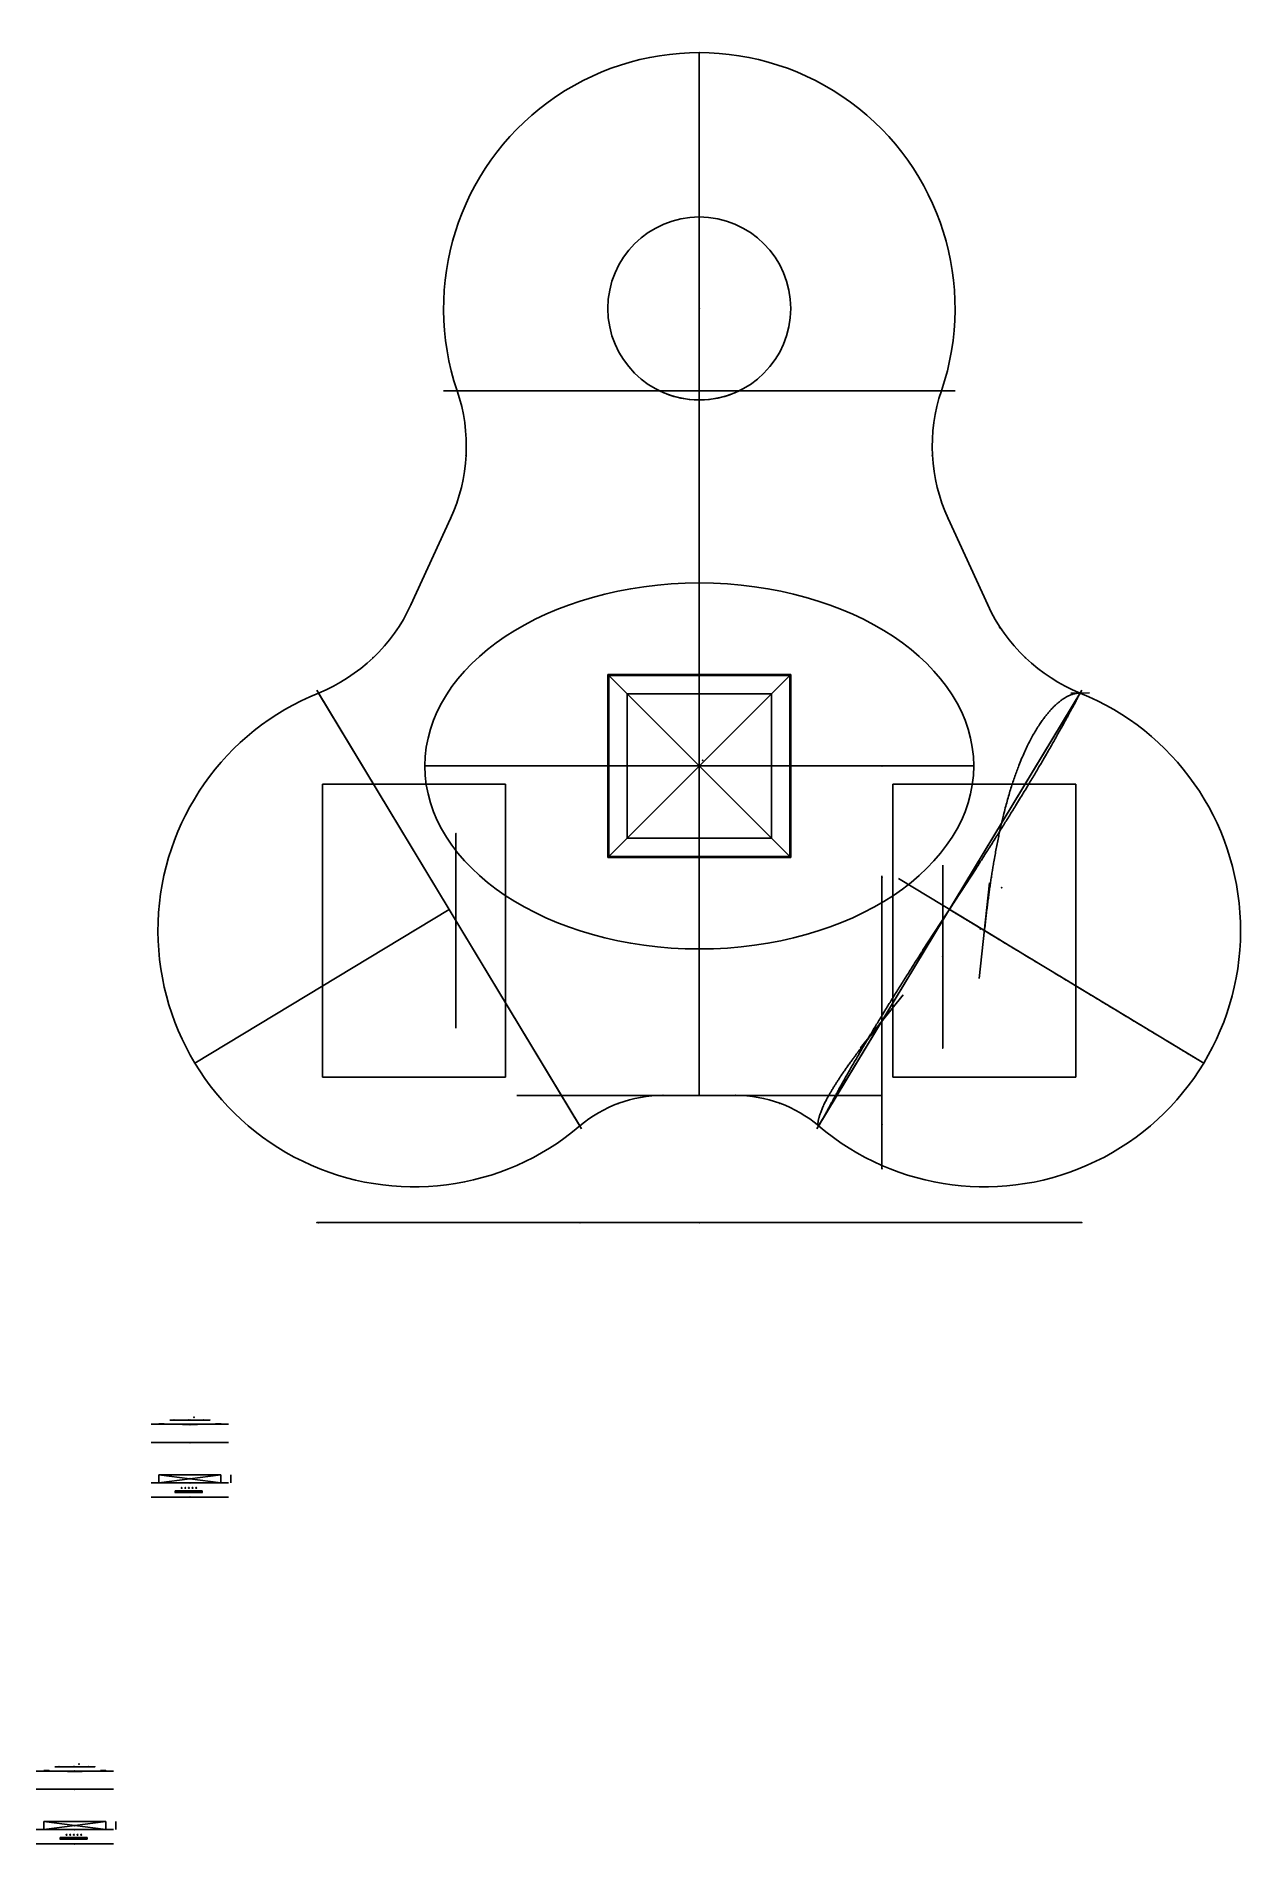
# Model space of a CAD drawing. Header units: centimetres. Extents: x -36.2 to 29.8, y -58.9 to 39.9.
import ezdxf

# ---------------------------------------------------------------- set-up
doc = ezdxf.new("R2010")
doc.units = ezdxf.units.CM
doc.header["$MEASUREMENT"] = 0
for name, color, linetype in [('assembly v12_Sketch1', 7, 'Continuous'), ('assembly v12_Sketch2', 7, 'Continuous'), ('assembly v12_Sketch3', 7, 'Continuous'), ('assembly v12_Sketch4', 7, 'Continuous'), ('assembly v12_Sketch5', 7, 'Continuous'), ('assembly v12_Sketch6', 7, 'Continuous'), ('assembly v12_Sketch7', 7, 'Continuous'), ('assembly v12_Sketch8', 7, 'Continuous'), ('assembly v12_Sketch9', 7, 'Continuous'), ('basepartextruded v6_Sketch1', 7, 'Continuous'), ('basepartextruded v6_Sketch2', 7, 'Continuous'), ('basepartextruded v6_Sketch3', 7, 'Continuous'), ('basepartextruded v6_Sketch4', 7, 'Continuous'), ('basepartextruded v6_Sketch5', 7, 'Continuous'), ('basepartextruded v6_Sketch6', 7, 'Continuous'), ('basepartextruded v6_Sketch7', 7, 'Continuous'), ('basepartextruded v6_Sketch8', 7, 'Continuous'), ('EasyMech 100mm Modified Heavy Duty(HD) Disc Wheels v2_Sketch1', 7, 'Continuous'), ('STEPPER MOTOR NEMA 17 v2_Sketch10', 7, 'Continuous'), ('STEPPER MOTOR NEMA 17 v2_Sketch11', 7, 'Continuous'), ('STEPPER MOTOR NEMA 17 v2_Sketch12', 7, 'Continuous'), ('STEPPER MOTOR NEMA 17 v2_Sketch13', 7, 'Continuous'), ('STEPPER MOTOR NEMA 17 v2_Sketch15', 7, 'Continuous'), ('STEPPER MOTOR NEMA 17 v2_Sketch16', 7, 'Continuous'), ('STEPPER MOTOR NEMA 17 v2_Sketch17', 7, 'Continuous'), ('STEPPER MOTOR NEMA 17 v2_Sketch18', 7, 'Continuous'), ('STEPPER MOTOR NEMA 17 v2_Sketch19', 7, 'Continuous'), ('STEPPER MOTOR NEMA 17 v2_Sketch2', 7, 'Continuous'), ('STEPPER MOTOR NEMA 17 v2_Sketch20', 7, 'Continuous'), ('STEPPER MOTOR NEMA 17 v2_Sketch21', 7, 'Continuous'), ('STEPPER MOTOR NEMA 17 v2_Sketch22', 7, 'Continuous'), ('STEPPER MOTOR NEMA 17 v2_Sketch3', 7, 'Continuous'), ('STEPPER MOTOR NEMA 17 v2_Sketch4', 7, 'Continuous'), ('STEPPER MOTOR NEMA 17 v2_Sketch5', 7, 'Continuous'), ('STEPPER MOTOR NEMA 17 v2_Sketch6', 7, 'Continuous'), ('STEPPER MOTOR NEMA 17 v2_Sketch7', 7, 'Continuous'), ('STEPPER MOTOR NEMA 17 v2_Sketch8', 7, 'Continuous'), ('STEPPER MOTOR NEMA 17 v2_Sketch9', 7, 'Continuous')]:
    doc.layers.add(name, color=color, linetype=linetype)

# ---------------------------------------------------------------- blocks, each defined once
blk = doc.blocks.new('basepartextrudedv6')
at = {"layer": 'basepartextruded v6_Sketch1'}
for p, q in [((-20.819, 0, -3.986), (-6.525, 0, 19.67)), ((-20.588, 0, 17), (-10.588, 0, 17)), ((-20.588, 0, 1), (-20.588, 0, 17)), ((-10.588, 0, 1), (-20.588, 0, 1)), ((-15.763, 0, -8.807), (-13.596, 0, -13.529)), ((-10.588, 0, 17), (-10.588, 0, 1)), ((-5, 0, -5), (-5, 0, 5)), ((5, 0, -5), (-5, 0, -5)), ((-5, 0, 5), (5, 0, 5)), ((1.98, 0, 18), (-1.98, 0, 18)), ((5, 0, 5), (5, 0, -5)), ((10.588, 0, 1), (10.588, 0, 17)), ((20.588, 0, 1), (10.588, 0, 1)), ((10.588, 0, 17), (20.588, 0, 17)), ((13.596, 0, -13.529), (15.763, 0, -8.807)), ((20.588, 0, 17), (20.588, 0, 1))]:
    blk.add_line(p, q, dxfattribs=at)
at = {"layer": 'basepartextruded v6_Sketch1', "extrusion": (0, -1, 0)}
blk.add_circle((0, -25), 5, dxfattribs=at)
for centre, radius, start, end in [((-15.588, 9), 14, 49.65503, 248.06299), ((-24.347, -12.747), 9.445, 24.65411, 68.06299), ((0, -25), 13.979, 161.24523, 18.75477), ((-22.18, -17.469), 9.445, 341.24523, 24.65411), ((-1.98, 25.021), 7.021, 229.65503, 270), ((1.98, 25.021), 7.021, 270, 310.34497), ((15.588, 9), 14, 291.93701, 130.34497), ((22.18, -17.469), 9.445, 155.34589, 198.75477), ((24.347, -12.747), 9.445, 111.93701, 155.34589)]:
    blk.add_arc(centre, radius, start, end, dxfattribs=at)
at = {"layer": 'basepartextruded v6_Sketch1'}
for p in [(-27.571, 0, 16.24), (-20.819, 0, -3.986), (-17.829, 0, -5.912), (-15.763, 0, -8.807), (-15.588, 0, 9), (-14.679, 0, -11.168), (-13.672, 0, 7.842), (-13.596, 0, -13.529), (-13.236, 0, -20.506), (-12.747, 0, -16.983), (-6.525, 0, 19.67), (-4.401, 0, 18.431), (-1.98, 0, 18), (0, 0), (0, 0), (0, 0, -25), (0, 0, 18), (0, 0, -38.979), (1.98, 0, 18), (4.401, 0, 18.431), (6.525, 0, 19.67), (12.747, 0, -16.983), (13.236, 0, -20.506), (13.596, 0, -13.529), (14.679, 0, -11.168), (15.588, 0, 9), (15.763, 0, -8.807), (17.829, 0, -5.912), (20.819, 0, -3.986), (27.571, 0, 16.24)]:
    blk.add_point(p, dxfattribs=at)
at = {"layer": 'basepartextruded v6_Sketch2'}
for p, q in [((-13.672, -20, 7.842), (-27.578, -20, 16.244)), ((-6.525, -20, 19.67), (-20.819, -20, -3.986)), ((-13.236, -20, -20.506), (13.236, -20, -20.506)), ((0, -20, 18), (0, -20)), ((0, -20), (0, -20, -38.998)), ((6.525, -20, 19.67), (20.819, -20, -3.986)), ((13.672, -20, 7.842), (27.578, -20, 16.244))]:
    blk.add_line(p, q, dxfattribs=at)
for p in [(-20.819, -20, -3.986), (-16.415, -20, -7.558), (-15.588, -20, 9), (-15.37, -20, 8.91), (-13.236, -20, -20.506), (-6.525, -20, 19.67), (0, -20), (13.236, -20, -20.506)]:
    blk.add_point(p, dxfattribs=at)
at = {"layer": 'basepartextruded v6_Sketch3'}
for p, q in [((-6.543, -3.268, 19.674), (-6.508, 3.268, 19.666)), ((-20.819, -1.906, -3.986), (-20.819, 1.906, -3.986)), ((-13.672, 0, 7.842), (-13.672, -20, 7.842)), ((-20.819, 0, -3.986), (-20.819, -20, -3.986)), ((-12.201, -20.058, 10.087), (-15.143, -19.942, 5.597)), ((-15.134, -19.943, 5.611), (-12.21, -20.057, 10.073))]:
    blk.add_line(p, q, dxfattribs=at)
for points in [[(-13.672, -20, 7.842), (-12.969, -20.028, 8.914), (-11.68, -19.86, 10.902), (-10.09, -18.943, 13.422), (-8.568, -16.554, 15.966), (-7.37, -12.164, 18.124), (-6.814, -7.799, 19.177), (-6.592, -4.081, 19.583), (-6.533, -1.395, 19.672), (-6.525, 0, 19.67)], [(-13.672, -20, 7.842), (-14.368, -19.973, 6.779), (-15.649, -19.634, 4.806), (-17.236, -18.276, 2.299), (-18.769, -15.046, -0.243), (-19.989, -9.774, -2.414), (-20.555, -5.452, -3.48), (-20.771, -2.545, -3.894), (-20.819, -0.814, -3.986), (-20.819, 0, -3.986)]]:
    blk.add_open_spline(points, degree=5, dxfattribs=at)
for p in [(-13.672, 0, 7.842), (-6.525, 0, 19.67), (-20.819, 0, -3.986), (-13.486, 0, 8.149), (-20.819, -20, -3.986), (-13.672, -20, 7.842)]:
    blk.add_point(p, dxfattribs=at)
at = {"layer": 'basepartextruded v6_Sketch4'}
for p, q in [((-27.567, 3, 16.238), (-27.574, -3, 16.242)), ((-15.588, -20, 9), (-15.588, 0, 9)), ((-16.46, -20, 9.527), (-10.884, -20, 6.157))]:
    blk.add_line(p, q, dxfattribs=at)
blk.add_open_spline([(-27.571, 0, 16.24), (-27.572, -1.309, 16.241), (-27.473, -3.851, 16.181), (-27.018, -7.436, 15.906), (-25.833, -11.767, 15.19), (-23.358, -16.254, 13.695), (-20.372, -18.766, 11.89), (-17.363, -19.775, 10.072), (-14.967, -20, 8.625), (-13.672, -20, 7.842)], degree=5, dxfattribs=at)
for p in [(-27.571, 0, 16.24), (-0.185, 0, -0.307), (-15.588, -20, 9), (-13.672, -20, 7.842)]:
    blk.add_point(p, dxfattribs=at)
at = {"layer": 'basepartextruded v6_Sketch5'}
for p, q in [((-20.309, -1.861, -3.979), (-21.328, 1.861, -3.993)), ((-15.307, -20.089, 11.614), (-15.869, -19.911, 6.386))]:
    blk.add_line(p, q, dxfattribs=at)
blk.add_open_spline([(-15.588, -20, 9), (-15.722, -19.958, 7.759), (-16.016, -19.591, 5.472), (-16.538, -18.195, 2.622), (-17.372, -14.924, -0.16), (-18.536, -9.629, -2.414), (-19.483, -5.326, -3.476), (-20.166, -2.467, -3.888), (-20.604, -0.785, -3.983), (-20.819, 0, -3.986)], degree=5, dxfattribs=at)
for p in [(-20.819, 0, -3.986), (-16.531, 0, 6.658), (-15.588, -20, 9)]:
    blk.add_point(p, dxfattribs=at)
at = {"layer": 'basepartextruded v6_Sketch6'}
for p, q in [((-20.819, 0, -3.986), (-6.525, 0, 19.67)), ((-20.588, 0, 1), (-20.588, 0, 17)), ((-20.588, 0, 17), (-10.588, 0, 17)), ((-10.588, 0, 1), (-20.588, 0, 1)), ((-15.763, 0, -8.807), (-13.596, 0, -13.529)), ((13.236, 0, -20.506), (-13.236, 0, -20.506)), ((-10.588, 0, 17), (-10.588, 0, 1)), ((-5, 0, 5), (5, 0, 5)), ((-5, 0, -5), (-5, 0, 5)), ((5, 0, -5), (-5, 0, -5)), ((1.98, 0, 18), (-1.98, 0, 18)), ((5, 0, 5), (5, 0, -5)), ((6.525, 0, 19.67), (20.819, 0, -3.986)), ((10.588, 0, 1), (10.588, 0, 17)), ((20.588, 0, 1), (10.588, 0, 1)), ((10.588, 0, 17), (20.588, 0, 17)), ((13.596, 0, -13.529), (15.763, 0, -8.807)), ((20.588, 0, 17), (20.588, 0, 1))]:
    blk.add_line(p, q, dxfattribs=at)
at = {"layer": 'basepartextruded v6_Sketch6', "extrusion": (0, -1, 0)}
blk.add_circle((0, -25), 5, dxfattribs=at)
for centre, radius, start, end in [((-15.588, 9), 14, 49.65503, 248.06299), ((-15.588, 9), 14, 49.65503, 248.06299), ((-24.347, -12.747), 9.445, 24.65411, 68.06299), ((0, -25), 13.979, 161.24523, 18.75477), ((0, -25), 13.979, 161.24523, 18.75477), ((-22.18, -17.469), 9.445, 341.24523, 24.65411), ((-1.98, 25.021), 7.021, 229.65503, 270), ((1.98, 25.021), 7.021, 270, 310.34497), ((15.588, 9), 14, 291.93701, 130.34497), ((15.588, 9), 14, 291.93701, 130.34497), ((22.18, -17.469), 9.445, 155.34589, 198.75477), ((24.347, -12.747), 9.445, 111.93701, 155.34589)]:
    blk.add_arc(centre, radius, start, end, dxfattribs=at)
at = {"layer": 'basepartextruded v6_Sketch6'}
for p in [(-27.571, 0, 16.24), (0, 0)]:
    blk.add_point(p, dxfattribs=at)
at = {"layer": 'basepartextruded v6_Sketch7'}
for p, q in [((15, -45), (-15, -45)), ((0, -45, -10), (0, -45, 10))]:
    blk.add_line(p, q, dxfattribs=at)
at = {"layer": 'basepartextruded v6_Sketch7', "extrusion": (0, 1, 0)}
blk.add_ellipse((0, -45), major_axis=(-15, 0), ratio=0.666667, dxfattribs=at)
at = {"layer": 'basepartextruded v6_Sketch7'}
for p in [(-27.571, -45, 16.24), (-20.819, -45, -3.986), (-17.829, -45, -5.912), (-15.763, -45, -8.807), (-15.588, -45, 9), (-15, -45), (-14.679, -45, -11.168), (-13.596, -45, -13.529), (-13.236, -45, -20.506), (-12.747, -45, -16.983), (-6.525, -45, 19.67), (-4.401, -45, 18.431), (-1.98, -45, 18), (0, -45, -25), (0, -45), (0, -45), (0, -45, -10), (0, -45, 18), (0, -45, -38.979), (0, -45, 10), (1.98, -45, 18), (6.525, -45, 19.67), (12.747, -45, -16.983), (13.236, -45, -20.506), (13.596, -45, -13.529), (14.679, -45, -11.168), (15, -45), (15.588, -45, 9), (15.763, -45, -8.807), (17.829, -45, -5.912), (20.819, -45, -3.986), (20.819, -45, -3.986), (27.571, -45, 16.24)]:
    blk.add_point(p, dxfattribs=at)
at = {"layer": 'basepartextruded v6_Sketch8'}
for p, q in [((5, -45, -5), (-5, -45, -5)), ((5, -45, -5), (-5, -45, 5)), ((-5, -45, -5), (5, -45, 5)), ((-5, -45, 5), (5, -45, 5)), ((-5, -45, -5), (-5, -45, 5)), ((5, -45, 5), (5, -45, -5))]:
    blk.add_line(p, q, dxfattribs=at)
blk.add_point((0, -45), dxfattribs=at)
blk.add_point((0, -45), dxfattribs=at)
blk = doc.blocks.new('STEPPERMOTORNEMA17v2')
at = {"layer": 'STEPPER MOTOR NEMA 17 v2_Sketch10', "extrusion": (0, 1, 0)}
blk.add_circle((0, 0), 0.46, dxfattribs=at)
at = {"layer": 'STEPPER MOTOR NEMA 17 v2_Sketch10'}
blk.add_point((0, 0), dxfattribs=at)
at = {"layer": 'STEPPER MOTOR NEMA 17 v2_Sketch11', "extrusion": (0, 1, 0)}
for radius in [1.095, 0.4, 0.25]:
    blk.add_circle((0, 0, 4.21), radius, dxfattribs=at)
at = {"layer": 'STEPPER MOTOR NEMA 17 v2_Sketch11'}
blk.add_point((0, 4.21), dxfattribs=at)
at = {"layer": 'STEPPER MOTOR NEMA 17 v2_Sketch12'}
for p, q in [((0.2, 4.36, 0.2), (0.25, 4.36, 0.2)), ((0.2, 4.36, -0.25), (0.2, 4.36, 0.2)), ((0.25, 4.36, -0.25), (0.2, 4.36, -0.25)), ((0.25, 4.36, 0.2), (0.25, 4.36, -0.25))]:
    blk.add_line(p, q, dxfattribs=at)
at = {"layer": 'STEPPER MOTOR NEMA 17 v2_Sketch12', "extrusion": (0, 1, 0)}
blk.add_circle((0, 0, 3.96), 0.4, dxfattribs=at)
at = {"layer": 'STEPPER MOTOR NEMA 17 v2_Sketch12'}
blk.add_point((0, 3.96), dxfattribs=at)
at = {"layer": 'STEPPER MOTOR NEMA 17 v2_Sketch13'}
blk.add_point((0.225, 4.36, -0.025), dxfattribs=at)
at = {"layer": 'STEPPER MOTOR NEMA 17 v2_Sketch15'}
blk.add_point((0.225, 4.36, -0.025), dxfattribs=at)
at = {"layer": 'STEPPER MOTOR NEMA 17 v2_Sketch16'}
blk.add_point((0, 0), dxfattribs=at)
at = {"layer": 'STEPPER MOTOR NEMA 17 v2_Sketch17', "extrusion": (0, 1, 0)}
for radius in [1.095, 0.4, 0.275]:
    blk.add_circle((0, 0, 4.21), radius, dxfattribs=at)
at = {"layer": 'STEPPER MOTOR NEMA 17 v2_Sketch17'}
blk.add_point((0, 4.21), dxfattribs=at)
at = {"layer": 'STEPPER MOTOR NEMA 17 v2_Sketch18', "extrusion": (0, 1, 0)}
for centre in [(1.55, -1.55, 4), (1.55, 1.55, 4), (-1.55, 1.55, 4), (-1.55, -1.55, 4)]:
    blk.add_circle(centre, 0.15, dxfattribs=at)
at = {"layer": 'STEPPER MOTOR NEMA 17 v2_Sketch18'}
blk.add_point((0, 0), dxfattribs=at)
at = {"layer": 'STEPPER MOTOR NEMA 17 v2_Sketch19'}
for p, q in [((-0.868, 4.21, 2.149), (0.732, 4.21, 2.149)), ((-0.868, 4.21, 2.449), (0.732, 4.21, 2.149)), ((0.732, 4.21, 2.449), (-0.868, 4.21, 2.449)), ((0.732, 4.21, 2.449), (-0.868, 4.21, 2.149)), ((-0.868, 4.21, 2.449), (-0.868, 4.21, 2.149)), ((0.732, 4.21, 2.149), (0.732, 4.21, 2.449))]:
    blk.add_line(p, q, dxfattribs=at)
at = {"layer": 'STEPPER MOTOR NEMA 17 v2_Sketch19', "extrusion": (0, 1, 0)}
for radius in [1.095, 0.4]:
    blk.add_circle((0, 0, 4.21), radius, dxfattribs=at)
at = {"layer": 'STEPPER MOTOR NEMA 17 v2_Sketch19'}
for p in [(-0.068, 4.21, 2.299), (0, 4.21)]:
    blk.add_point(p, dxfattribs=at)
at = {"layer": 'STEPPER MOTOR NEMA 17 v2_Sketch2'}
for p, q in [((-2.115, 0, -2.115), (-2.115, 0, 2.115)), ((2.115, 0, -2.115), (-2.115, 0, -2.115)), ((-2.115, 0, 2.115), (2.115, 0, 2.115)), ((2.115, 0, -2.115), (-2.115, 0, 2.115)), ((-2.115, 0, -2.115), (2.115, 0, 2.115)), ((2.115, 0, 2.115), (2.115, 0, -2.115))]:
    blk.add_line(p, q, dxfattribs=at)
blk.add_point((0, 0), dxfattribs=at)
blk.add_point((0, 0), dxfattribs=at)
at = {"layer": 'STEPPER MOTOR NEMA 17 v2_Sketch20'}
for p, q in [((-0.818, 0.25, 2.5), (-0.718, 0.25, 2.5)), ((-0.718, 0.25, 2.2), (-0.818, 0.25, 2.2)), ((-0.818, 0.25, 2.2), (-0.818, 0.25, 2.5)), ((-0.718, 0.25, 2.5), (-0.718, 0.25, 2.2)), ((0.682, 0.25, 2.5), (0.582, 0.25, 2.5)), ((0.582, 0.25, 2.5), (0.582, 0.25, 2.2)), ((0.582, 0.25, 2.2), (0.682, 0.25, 2.2)), ((0.682, 0.25, 2.2), (0.682, 0.25, 2.5))]:
    blk.add_line(p, q, dxfattribs=at)
at = {"layer": 'STEPPER MOTOR NEMA 17 v2_Sketch20', "extrusion": (0, 1, 0)}
for radius in [1.095, 0.4]:
    blk.add_circle((0, 0, 4.21), radius, dxfattribs=at)
at = {"layer": 'STEPPER MOTOR NEMA 17 v2_Sketch20'}
for p in [(-0.868, 4.21, 2.399), (0, 4.21), (0.732, 4.21, 2.399)]:
    blk.add_point(p, dxfattribs=at)
at = {"layer": 'STEPPER MOTOR NEMA 17 v2_Sketch21'}
for p, q in [((-0.81, 0.25, 2.84), (-0.81, 0.25, 2.57)), ((-0.81, 0.25, 2.57), (0.675, 0.25, 2.57)), ((0.675, 0.25, 2.84), (-0.81, 0.25, 2.84)), ((0.675, 0.25, 2.57), (0.675, 0.25, 2.84))]:
    blk.add_line(p, q, dxfattribs=at)
at = {"layer": 'STEPPER MOTOR NEMA 17 v2_Sketch21', "extrusion": (0, 1, 0)}
for radius in [1.095, 0.4]:
    blk.add_circle((0, 0, 4.21), radius, dxfattribs=at)
at = {"layer": 'STEPPER MOTOR NEMA 17 v2_Sketch21'}
blk.add_point((0, 4.21), dxfattribs=at)
at = {"layer": 'STEPPER MOTOR NEMA 17 v2_Sketch22'}
for p, q in [((0.675, 0.35, 2.39), (-0.81, 0.35, 2.39)), ((-0.81, 0.35, 2.39), (-0.81, 0.25, 2.39)), ((-0.81, 0.25, 2.39), (0.675, 0.25, 2.39)), ((0.675, 0.25, 2.39), (0.675, 0.35, 2.39))]:
    blk.add_line(p, q, dxfattribs=at)
for centre in [(-0.45, 0.5, 2.39), (-0.25, 0.5, 2.39), (-0.05, 0.5, 2.39), (0.15, 0.5, 2.39), (0.35, 0.5, 2.39)]:
    blk.add_circle(centre, 0.025, dxfattribs=at)
blk.add_point((0, 0, 2.39), dxfattribs=at)
at = {"layer": 'STEPPER MOTOR NEMA 17 v2_Sketch3'}
for p, q in [((2.246, 1.22, -1.709), (2.246, 1.22, 1.693)), ((2.246, 0.78, -1.709), (2.246, 1.22, -1.709)), ((2.246, 1.22, 1.693), (2.246, 0.78, -1.709)), ((2.246, 1.22, 1.693), (2.246, 0.78, 1.693)), ((2.246, 0.78, 1.693), (2.246, 0.78, -1.709))]:
    blk.add_line(p, q, dxfattribs=at)
blk.add_point((0, 0), dxfattribs=at)
at = {"layer": 'STEPPER MOTOR NEMA 17 v2_Sketch4'}
for p, q in [((1.695, 1.22, -2.5), (-1.695, 0.78, -2.5)), ((-1.695, 1.22, -2.5), (1.695, 1.22, -2.5)), ((-1.695, 0.78, -2.5), (-1.695, 1.22, -2.5)), ((-1.695, 1.22, -2.5), (1.695, 0.78, -2.5)), ((1.695, 1.22, -2.5), (1.695, 0.78, -2.5)), ((1.695, 0.78, -2.5), (-1.695, 0.78, -2.5))]:
    blk.add_line(p, q, dxfattribs=at)
for p in [(0, 1, -2.5), (0, 0)]:
    blk.add_point(p, dxfattribs=at)
at = {"layer": 'STEPPER MOTOR NEMA 17 v2_Sketch5'}
blk.add_point((0, 0), dxfattribs=at)
at = {"layer": 'STEPPER MOTOR NEMA 17 v2_Sketch6'}
for p, q in [((-2.115, 0.78, 1.693), (-1.695, 0.78, 1.693)), ((-2.115, 0.78, 2.115), (2.115, 0.78, -2.115)), ((-2.115, 0.78, -2.115), (2.115, 0.78, -2.115)), ((2.115, 0.78, 2.115), (-2.115, 0.78, -2.115)), ((-2.115, 0.78, 2.115), (-2.115, 0.78, -2.115)), ((-2.115, 0.78, -1.709), (-2.115, 0.78, 1.693)), ((-1.695, 0.78, -1.709), (-2.115, 0.78, -1.709)), ((2.115, 0.78, 2.115), (-2.115, 0.78, 2.115)), ((1.695, 0.78, -2.115), (-1.695, 0.78, -2.115)), ((-1.695, 0.78, 1.693), (-1.695, 0.78, 2.115)), ((-1.695, 0.78, -2.115), (-1.695, 0.78, -1.709)), ((-1.695, 0.78, 2.115), (1.695, 0.78, 2.115)), ((1.695, 0.78, 2.115), (1.695, 0.78, 1.693)), ((1.695, 0.78, -1.709), (1.695, 0.78, -2.115)), ((2.115, 0.78, -1.709), (1.695, 0.78, -1.709)), ((1.695, 0.78, 1.693), (2.115, 0.78, 1.693)), ((2.115, 0.78, -2.115), (2.115, 0.78, 2.115)), ((2.115, 0.78, 1.693), (2.115, 0.78, -1.709))]:
    blk.add_line(p, q, dxfattribs=at)
blk.add_point((0, 0.78), dxfattribs=at)
blk.add_point((0, 0.78), dxfattribs=at)
at = {"layer": 'STEPPER MOTOR NEMA 17 v2_Sketch7'}
for p, q in [((-1.695, 2.98, -2.115), (-2.115, 2.98, -1.695)), ((-2.115, 2.98, -1.695), (-2.115, 2.98, 1.695)), ((2.115, 2.98, 2.115), (-2.115, 2.98, -2.115)), ((-2.115, 2.98, 2.115), (2.115, 2.98, -2.115)), ((-2.115, 2.98, 1.695), (-1.695, 2.98, 2.115)), ((-2.115, 2.98, 2.115), (-2.115, 2.98, -2.115)), ((-2.115, 2.98, -2.115), (2.115, 2.98, -2.115)), ((2.115, 2.98, 2.115), (-2.115, 2.98, 2.115)), ((-1.695, 2.98, 2.115), (1.695, 2.98, 2.115)), ((1.695, 2.98, -2.115), (-1.695, 2.98, -2.115)), ((1.695, 2.98, 2.115), (2.115, 2.98, 1.695)), ((2.115, 2.98, -1.695), (1.695, 2.98, -2.115)), ((2.115, 2.98, -2.115), (2.115, 2.98, 2.115)), ((2.115, 2.98, 1.695), (2.115, 2.98, -1.695))]:
    blk.add_line(p, q, dxfattribs=at)
blk.add_point((0, 2.98), dxfattribs=at)
blk.add_point((0, 2.98), dxfattribs=at)
at = {"layer": 'STEPPER MOTOR NEMA 17 v2_Sketch8'}
for p, q in [((-2.115, 3.98, -1.815), (-2.115, 3.98, 1.815)), ((-1.815, 3.98, -2.115), (-2.115, 3.98, -1.815)), ((-2.115, 3.98, 1.815), (-1.815, 3.98, 2.115)), ((1.815, 3.98, -2.115), (-1.815, 3.98, -2.115)), ((-1.815, 3.98, 2.115), (1.815, 3.98, 2.115)), ((2.115, 3.98, -1.815), (1.815, 3.98, -2.115)), ((1.815, 3.98, 2.115), (2.115, 3.98, 1.815)), ((2.115, 3.98, 1.815), (2.115, 3.98, -1.815))]:
    blk.add_line(p, q, dxfattribs=at)
at = {"layer": 'STEPPER MOTOR NEMA 17 v2_Sketch8', "extrusion": (0, 1, 0)}
blk.add_circle((0, 0, 3.98), 1.095, dxfattribs=at)
at = {"layer": 'STEPPER MOTOR NEMA 17 v2_Sketch8'}
blk.add_point((0, 3.98), dxfattribs=at)
at = {"layer": 'STEPPER MOTOR NEMA 17 v2_Sketch9', "extrusion": (0, 1, 0)}
for radius in [1.095, 0.4]:
    blk.add_circle((0, 0, 4.21), radius, dxfattribs=at)
at = {"layer": 'STEPPER MOTOR NEMA 17 v2_Sketch9'}
blk.add_point((0, 4.21), dxfattribs=at)
blk = doc.blocks.new('EasyMech100mmModifiedHeavyDuty(HD)DiscWheelsv2')
at = {"layer": 'EasyMech 100mm Modified Heavy Duty(HD) Disc Wheels v2_Sketch1'}
for p, q in [((-2.105, 0, -1.1), (-2.863, 0, -1.538)), ((-2.105, 0, 1.1), (-2.863, 0, 1.538)), ((-2.005, 0, 1.273), (-2.763, 0, 1.711)), ((-2.005, 0, -1.273), (-2.763, 0, -1.711)), ((0, 0), (-2.486, 0, -4.306)), ((-2.105, 0, 1.1), (-0.518, 0, 0.184)), ((-0.518, 0, -0.184), (-2.105, 0, -1.1)), ((-2.005, 0, -1.273), (-0.418, 0, -0.357)), ((-0.418, 0, 0.357), (-2.005, 0, 1.273)), ((-0.1, 0, -0.541), (-0.1, 0, -2.373)), ((-0.1, 0, 2.373), (-0.1, 0, 3.248)), ((-0.1, 0, -2.373), (-0.1, 0, -3.248)), ((-0.1, 0, 2.373), (-0.1, 0, 0.541)), ((0, 0), (4.972, 0)), ((0, 0), (0, 0, -5.714)), ((0.1, 0, 2.373), (0.1, 0, 3.248)), ((0.1, 0, 0.541), (0.1, 0, 2.373)), ((0.1, 0, -2.373), (0.1, 0, -3.248)), ((0.1, 0, -2.373), (0.1, 0, -0.541)), ((2.005, 0, 1.273), (0.418, 0, 0.357)), ((0.418, 0, -0.357), (2.005, 0, -1.273)), ((0.518, 0, 0.184), (2.105, 0, 1.1)), ((2.105, 0, -1.1), (0.518, 0, -0.184)), ((2.005, 0, -1.273), (2.763, 0, -1.711)), ((2.005, 0, 1.273), (2.763, 0, 1.711)), ((2.105, 0, 1.1), (2.863, 0, 1.538)), ((2.105, 0, -1.1), (2.863, 0, -1.538))]:
    blk.add_line(p, q, dxfattribs=at)
at = {"layer": 'EasyMech 100mm Modified Heavy Duty(HD) Disc Wheels v2_Sketch1', "extrusion": (0, 1, 0)}
for centre, radius in [((0, 0), 5), ((0, 0), 4), ((0, 0), 3.25), ((2.375, 0), 0.26), ((0, 0), 2.375), ((0, 0), 2.375), ((1.188, -2.057), 0.26), ((1.188, 2.057), 0.26), ((0, 0), 0.8), ((0, 0), 0.55), ((-1.188, 2.057), 0.26), ((-1.188, -2.057), 0.26), ((-2.375, 0), 0.26)]:
    blk.add_circle(centre, radius, dxfattribs=at)
at = {"layer": 'EasyMech 100mm Modified Heavy Duty(HD) Disc Wheels v2_Sketch1'}
blk.add_point((0, 0), dxfattribs=at)

msp = doc.modelspace()

# ---------------------------------------------------------------- linework, layer by layer
at = {"layer": 'assembly v12_Sketch1'}
for p, q in [((-4.95, -4.95), (-4.95, 4.95)), ((-4.95, 4.95), (4.95, 4.95)), ((-4.95, -4.95), (4.95, 4.95)), ((4.95, -4.95), (-4.95, 4.95)), ((4.95, 4.95), (4.95, -4.95)), ((4.95, -4.95), (-4.95, -4.95))]:
    msp.add_line(p, q, dxfattribs=at)
msp.add_point((0, 0), dxfattribs=at)
msp.add_point((0, 0), dxfattribs=at)
at = {"layer": 'assembly v12_Sketch2'}
for p, q in [((-4.95, -4.95), (-4.95, 4.95)), ((-4.95, 4.95), (4.95, 4.95)), ((4.95, 4.95), (4.95, -4.95)), ((-3.95, 3.95), (3.95, -3.95)), ((3.95, 3.95), (-3.95, -3.95)), ((-3.95, 3.95), (-3.95, -3.95)), ((3.95, 3.95), (-3.95, 3.95)), ((3.95, -3.95), (3.95, 3.95)), ((-3.95, -3.95), (3.95, -3.95)), ((4.95, -4.95), (-4.95, -4.95))]:
    msp.add_line(p, q, dxfattribs=at)
msp.add_point((0, 0), dxfattribs=at)
msp.add_point((0, 0), dxfattribs=at)
at = {"layer": 'assembly v12_Sketch3'}
for p, q in [((-5, 0, 5), (-5, 0)), ((-5, 0), (5, 0)), ((5, 0, 5), (-5, 0, 5)), ((5, 0), (5, 0, 5))]:
    msp.add_line(p, q, dxfattribs=at)
for p in [(0, 0), (0, 0, 2.5)]:
    msp.add_point(p, dxfattribs=at)
at = {"layer": 'assembly v12_Sketch4'}
for p in [(0, 4.95, 2.5), (0, 4.95)]:
    msp.add_point(p, dxfattribs=at)
at = {"layer": 'assembly v12_Sketch5'}
for p, q in [((-10.748, -24.95, 20.163), (-9.208, -24.95, 18.396)), ((-9.978, -24.95, 19.28), (9.978, -24.95, 19.28)), ((-6.432, -24.95, 7.171), (-6.618, -24.95, 2.829)), ((-1.98, -24.95, 5), (-6.525, -24.95, 5)), ((-1.98, -24.95, 5), (1.98, -24.95, 5)), ((0, -24.95, 5), (0, -24.95, 1.719)), ((1.98, -24.95, 5), (6.525, -24.95, 5)), ((6.432, -24.95, 7.171), (6.618, -24.95, 2.829)), ((10.748, -24.95, 20.163), (9.208, -24.95, 18.396))]:
    msp.add_line(p, q, dxfattribs=at)
at = {"layer": 'assembly v12_Sketch5', "extrusion": (8.9715e-17, -1, 0)}
msp.add_ellipse((-13.672, -24.95, 7.239), major_axis=(0, 0, 14), ratio=0.517146, start_param=4.551749, end_param=8.014621, dxfattribs=at)
at = {"layer": 'assembly v12_Sketch5', "extrusion": (0, -1, 0)}
msp.add_ellipse((13.672, -24.95, 7.239), major_axis=(0, 0, 14), ratio=0.517151, start_param=4.551743, end_param=8.014615, dxfattribs=at)
at = {"layer": 'assembly v12_Sketch5'}
for points in [[(-9.978, -24.95, 19.28), (-9.659, -24.95, 18.914), (-9.063, -24.95, 18.148), (-8.296, -24.95, 16.896), (-7.501, -24.95, 15.029), (-6.819, -24.95, 12.327), (-6.519, -24.95, 9.763), (-6.453, -24.95, 7.523), (-6.488, -24.95, 5.868), (-6.525, -24.95, 5)], [(9.978, -24.95, 19.28), (9.659, -24.95, 18.914), (9.063, -24.95, 18.148), (8.296, -24.95, 16.896), (7.501, -24.95, 15.029), (6.819, -24.95, 12.327), (6.519, -24.95, 9.763), (6.453, -24.95, 7.523), (6.488, -24.95, 5.868), (6.525, -24.95, 5)]]:
    msp.add_open_spline(points, degree=5, dxfattribs=at)
for p in [(-20.819, -24.95, 5), (-6.525, -24.95, 5), (0, -24.95)]:
    msp.add_point(p, dxfattribs=at)
at = {"layer": 'assembly v12_Sketch6'}
for p, q in [((-9.978, -18, 19.28), (9.978, -18, 19.28)), ((-1.98, -18, 5), (-6.525, -18, 5)), ((-1.98, -18, 5), (1.98, -18, 5)), ((1.98, -18, 5), (6.525, -18, 5))]:
    msp.add_line(p, q, dxfattribs=at)
for points in [[(-9.978, -18, 19.28), (-9.659, -18, 18.914), (-9.063, -18, 18.148), (-8.296, -18, 16.896), (-7.501, -18, 15.029), (-6.819, -18, 12.327), (-6.519, -18, 9.763), (-6.453, -18, 7.523), (-6.488, -18, 5.868), (-6.525, -18, 5)], [(9.978, -18, 19.28), (9.659, -18, 18.914), (9.063, -18, 18.148), (8.296, -18, 16.896), (7.501, -18, 15.029), (6.819, -18, 12.327), (6.519, -18, 9.763), (6.453, -18, 7.523), (6.488, -18, 5.868), (6.525, -18, 5)]]:
    msp.add_open_spline(points, degree=5, dxfattribs=at)
msp.add_point((0, -18), dxfattribs=at)
at = {"layer": 'assembly v12_Sketch7'}
for p, q in [((9.978, -22, 19.28), (9.978, -6, 19.28)), ((8.819, -15.403, 17.976), (11.138, -12.503, 20.583)), ((9.978, -22, 19.28), (9.978, -13.953, 19.28)), ((6.567, -19.662, 3.807), (6.483, -19.678, 6.193)), ((9.978, -22, 5), (9.978, -19.609, 5.016)), ((9.978, -22, 19.28), (9.978, -22, 5))]:
    msp.add_line(p, q, dxfattribs=at)
msp.add_open_spline([(6.525, -19.67, 5), (6.508, -19.673, 5.492), (6.482, -19.648, 6.51), (6.469, -19.511, 8.134), (6.526, -19.132, 10.461), (6.895, -18.234, 13.491), (7.651, -17.006, 15.892), (8.628, -15.667, 17.622), (9.493, -14.56, 18.734), (9.978, -13.953, 19.28)], degree=5, dxfattribs=at)
for p in [(9.978, 0), (9.978, -6.093, -20.91), (9.978, -13.953, 19.28), (9.978, -13.953, 19.28), (6.525, -19.67, 5), (6.525, -19.67, 5), (9.978, -19.609, 5.016), (9.978, -22, 19.28), (9.978, -22, 5), (9.978, -22, 10.92)]:
    msp.add_point(p, dxfattribs=at)
at = {"layer": 'assembly v12_Sketch8'}
for p, q in [((-13.979, 20.506, 5), (13.979, 20.506, 5)), ((-15.763, 8.807, 5), (-13.596, 13.529, 5)), ((-13.596, 13.529, 5), (-15.763, 8.807, 5)), ((15.763, 8.807, 5), (13.596, 13.529, 5)), ((13.596, 13.529, 5), (15.763, 8.807, 5)), ((-5, 5, 5), (5, 5, 5)), ((-5, -5, 5), (-5, 5, 5)), ((5, 5, 5), (5, -5, 5)), ((-6.432, -19.824, 5), (-20.912, 4.14, 5)), ((20.912, 4.14, 5), (6.432, -19.824, 5)), ((-20.588, -17, 5), (-20.588, -1, 5)), ((-20.588, -1, 5), (-10.588, -1, 5)), ((-10.588, -1, 5), (-10.588, -17, 5)), ((10.588, -1, 5), (20.588, -1, 5)), ((10.588, -17, 5), (10.588, -1, 5)), ((20.588, -1, 5), (20.588, -17, 5)), ((5, -5, 5), (-5, -5, 5)), ((-10.588, -17, 5), (-20.588, -17, 5)), ((20.588, -17, 5), (10.588, -17, 5)), ((-1.98, -18, 5), (1.98, -18, 5)), ((-1.98, -18, 5), (1.98, -18, 5))]:
    msp.add_line(p, q, dxfattribs=at)
msp.add_circle((0, 25, 5), 5, dxfattribs=at)
for centre, radius, start, end in [((0, 25, 5), 13.979, 341.24523, 198.75477), ((-22.18, 17.469, 5), 9.445, 335.34589, 18.75477), ((-22.18, 17.469, 5), 9.445, 335.34589, 18.75477), ((22.18, 17.469, 5), 9.445, 161.24523, 204.65411), ((22.18, 17.469, 5), 9.445, 161.24523, 204.65411), ((-24.347, 12.747, 5), 9.445, 291.93701, 335.34589), ((-24.347, 12.747, 5), 9.445, 291.93701, 335.34589), ((24.347, 12.747, 5), 9.445, 204.65411, 248.06299), ((24.347, 12.747, 5), 9.445, 204.65411, 248.06299), ((-15.588, -9, 5), 14, 111.93701, 310.34497), ((15.588, -9, 5), 14, 229.65503, 68.06299), ((-1.98, -25.021, 5), 7.021, 90, 130.34497), ((-1.98, -25.021, 5), 7.021, 90, 130.34497), ((1.98, -25.021, 5), 7.021, 49.65503, 90), ((1.98, -25.021, 5), 7.021, 49.65503, 90)]:
    msp.add_arc(centre, radius, start, end, dxfattribs=at)
msp.add_point((0, 0, 5), dxfattribs=at)
at = {"layer": 'assembly v12_Sketch9'}
for p, q in [((-2.191, 20.506, 50), (-13.236, 20.506, 50)), ((13.236, 20.506, 50), (2.191, 20.506, 50)), ((-13.596, 13.529, 50), (-15.763, 8.807, 50)), ((15.763, 8.807, 50), (13.596, 13.529, 50)), ((-5, -5, 50), (-5, 5, 50)), ((-5, 5, 50), (5, 5, 50)), ((5, 5, 50), (5, -5, 50)), ((-20.819, 3.986, 50), (-6.525, -19.67, 50)), ((6.525, -19.67, 50), (20.818, 3.986, 50)), ((5, -5, 50), (-5, -5, 50)), ((-1.98, -18, 50), (1.98, -18, 50))]:
    msp.add_line(p, q, dxfattribs=at)
for centre, radius, start, end in [((-22.18, 17.469, 50), 9.445, 335.34589, 18.75477), ((0, 25, 50), 5, 244.01026, 295.98974), ((22.18, 17.469, 50), 9.445, 161.24523, 204.65411), ((-24.347, 12.747, 50), 9.445, 291.93701, 335.34589), ((24.347, 12.747, 50), 9.445, 204.65411, 248.06272), ((-1.98, -25.021, 50), 7.021, 90, 130.34497), ((1.98, -25.021, 50), 7.021, 49.65679, 90)]:
    msp.add_arc(centre, radius, start, end, dxfattribs=at)
msp.add_ellipse((0, 0, 50), major_axis=(15, 0), ratio=0.666667, dxfattribs=at)
msp.add_point((0, 0, 50), dxfattribs=at)

# ---------------------------------------------------------------- block references
at = {"extrusion": (-1.97215e-31, -1, 2.41519e-47), "rotation": 180}
msp.add_blockref('basepartextrudedv6', (0, 5), dxfattribs=at)
at = {"extrusion": (-8.54141e-15, 0.703089, -0.711102), "rotation": 89.99999999999984}
msp.add_blockref('EasyMech100mmModifiedHeavyDuty(HD)DiscWheelsv2', (-13.304, -10.355, -4.351), dxfattribs=at)
at = {"extrusion": (2.39104e-14, 0.987837, -0.155491), "rotation": 269.9999999999997}
msp.add_blockref('EasyMech100mmModifiedHeavyDuty(HD)DiscWheelsv2', (13.304, -2.146, -8.458), dxfattribs=at)
for p in [(-27.844, -39.954, -12.111), (-34.134, -58.902, -24.768)]:
    msp.add_blockref('STEPPERMOTORNEMA17v2', p)

doc.saveas('drawing.dxf')
